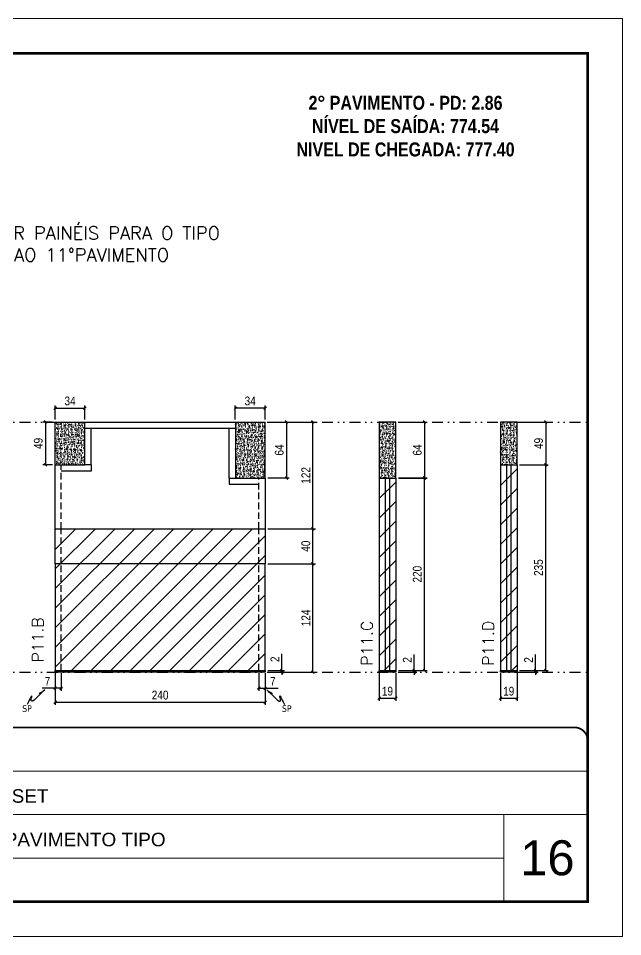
# Model space of a CAD drawing. Extents: x 808 to 7089, y -98 to 17032.
# Drawn here: x 6371 to 7062, y 12537 to 13587 of the extents above; entities that cross this region are included whole.
import ezdxf

# ---------------------------------------------------------------- set-up
doc = ezdxf.new("R2010")
doc.units = 0
for name, pattern in [('CONTINUO', [0]), ('DASHED', [0.75, 0.5, -0.25]), ('DIVIDE2', [0.625, 0.25, -0.125, 0, -0.125, 0, -0.125]), ('HIDDEN', [0.375, 0.25, -0.125])]:
    doc.linetypes.add(name, pattern=pattern)
for name, color, linetype, lineweight in [('CARIMBO', 255, 'Continuous', 9), ('Folhas', 255, 'Continuous', 9), ('REAPROVEITAMENTO', 251, 'Continuous', 9), ('SARRAFO DE PRESSAO', 251, 'DASHED', 9), ('Texto Seção', 7, 'Continuous', 15)]:
    doc.layers.add(name, color=color, linetype=linetype, lineweight=lineweight)
for name, color, linetype in [('COTA', 241, 'Continuous'), ('NOMENCLATURA', 7, 'Continuous'), ('Nível', 160, 'Continuous'), ('Painéis', 200, 'Continuous'), ('SARR_2.2x7', 40, 'Continuous'), ('Sarrafo de Pressão', 42, 'HIDDEN'), ('texto', 7, 'Continuous')]:
    doc.layers.add(name, color=color, linetype=linetype)
doc.styles.add('ARIAL', font='arial.ttf')
doc.styles.add('COTA TECNICA', font='techl___.ttf', dxfattribs={"height": 10})
doc.styles.add('COTA TECNICA-50', font='techl___.ttf', dxfattribs={"height": 10})
doc.styles.add('REGUA-120', font='ROMANS.shx', dxfattribs={"height": 15})
doc.styles.add('ROMANC', font='techb___.ttf', dxfattribs={"height": 2.5})
doc.styles.get("Standard").update_dxf_attribs({"font": 'arial.ttf'})
doc.dimstyles.new('COTA PAINEL-50', dxfattribs={"dimtxt": 10, "dimasz": 3, "dimexe": 3, "dimexo": 3, "dimgap": 3, "dimtad": 1, "dimdec": 1, "dimzin": 12, "dimdsep": 46, "dimtxsty": 'COTA TECNICA-50', "dimblk1": 'OBLIQUE', "dimblk2": 'OBLIQUE', "dimsah": 1, "dimcen": 0.9, "dimclrd": 4, "dimclre": 4, "dimclrt": 240, "dimadec": 1, "dimazin": 3, "dimtfac": 1, "dimtdec": 1, "dimtmove": 0, "dimatfit": 3, "dimfxl": 1, "dimtolj": 1, "dimtzin": 12, "dimarcsym": 0})
doc.dimstyles.new('PAINEL', dxfattribs={"dimtxt": 10, "dimasz": 3, "dimexe": 3, "dimexo": 3, "dimgap": 3, "dimtad": 1, "dimdec": 1, "dimzin": 12, "dimdsep": 46, "dimtxsty": 'COTA TECNICA', "dimblk1": 'OBLIQUE', "dimblk2": 'OBLIQUE', "dimsah": 1, "dimcen": 0.9, "dimclrd": 4, "dimclre": 4, "dimclrt": 240, "dimadec": 1, "dimazin": 3, "dimtfac": 1, "dimtdec": 1, "dimtmove": 0, "dimatfit": 3, "dimfxl": 1, "dimtolj": 1, "dimtzin": 12, "dimarcsym": 0})
doc.dimstyles.get("Standard").update_dxf_attribs({"dimtxt": 0.18, "dimasz": 0.18, "dimexe": 0.18, "dimexo": 0.0625, "dimgap": 0.09, "dimtad": 0, "dimtih": 1, "dimtoh": 1, "dimdec": 4, "dimzin": 0, "dimdsep": 46, "dimtxsty": 'Standard', "dimcen": 0.09, "dimadec": 0, "dimazin": 0, "dimtfac": 1, "dimtdec": 4, "dimtofl": 0, "dimtmove": 0, "dimatfit": 3, "dimfxl": 1, "dimtolj": 1, "dimtzin": 0, "dimarcsym": 0})
pattern_1 = [(50, (-13564.9216, 8792.1778), (5.4655401, -0.4781726), [0.5715, -6.2865]), (355, (-13564.9216, 8792.178), (-1.0573026, 5.7317054), [0.4572, -5.0292175]), (100.451445, (-13564.466, 8792.138), (4.4082374, 5.2535326), [0.4857003, -5.3427073]), (46.1842, (-13564.9216, 8793.702), (8.1323712, -1.2612698), [0.85725, -9.42975]), (96.635558, (-13564.244, 8793.597), (7.122124, 7.4227837), [0.7285507, -8.0140682]), (351.18415, (-13564.922, 8793.702), (7.122124, 7.4227837), [0.685799, -7.543792]), (21, (-13564.1596, 8793.3208), (4.5484317, -3.0679559), [0.5715, -6.2865]), (326, (-13564.1596, 8793.321), (1.8540609, 5.525639), [0.4572, -5.0292]), (71.451445, (-13563.7806, 8793.065), (6.4024926, 2.457683), [0.4857003, -5.3426981]), (37.5, (-13564.9216, 8792.1778), (0.0926581, 2.53665117), [0, -4.96824, 0, -5.1054, 0, -5.04825]), (7.5, (-13564.9216, 8792.1778), (2.00458988, 3.00541724), [0, -2.91084, 0, -4.85394, 0, -1.92405]), (327.5, (-13566.6209, 8792.1778), (4.06771786, -0.17186232), [0, -1.905, 0, -5.9436, 0, -7.8867]), (317.5, (-13567.383, 8792.1778), (4.44387544, 0.76279473), [0, -2.4765, 0, -3.94716, 0, -5.6007])]

# ---------------------------------------------------------------- blocks, each defined once
blk = doc.blocks.new('9999999999')
at = {"color": 30, "linetype": 'CONTINUO'}
for p, q in [((98564.6, 34379.6), (99584, 34379.6)), ((98564.6, 34329.8), (99488, 34329.8)), ((99584, 34329.8), (99488, 34329.8)), ((99488, 34329.8), (99488, 34230.2)), ((98564.6, 34280), (99488, 34280))]:
    blk.add_line(p, q, dxfattribs=at)
at = {"color": 30, "linetype": 'CONTINUO', "const_width": 2}
blk.add_lwpolyline([(99584, 34230.2), (99584, 34414.4, 0.414214), (99569, 34429.4), (98229, 34429.4, 0.414214), (98214, 34414.4), (98214, 34245.2, 0.414214), (98229, 34230.2), (99584, 34230.2)], format="xyb", dxfattribs=at)
at = {"layer": 'Folhas'}
blk.add_lwpolyline([(98139, 34190.2), (99624, 34190.2), (99624, 35240.2), (98139, 35240.2)], close=True, dxfattribs=at)
at = {"layer": 'Folhas', "color": 30, "const_width": 3}
blk.add_lwpolyline([(98214, 34230.2), (99584, 34230.2), (99584, 35200.2), (98214, 35200.2)], close=True, dxfattribs=at)
at = {"color": 7, "linetype": 'Continuous', "ltscale": 5, "style": 'ARIAL'}
for s, height, p in [('NIK SUNSET', 15.48, (98837.7, 34343.3)), ('2°, 3° E PAVIMENTO TIPO', 15.483, (98837.7, 34293.5))]:
    blk.add_text(s, height=height, dxfattribs=at).set_placement(p)
blk = doc.blocks.new('_Oblique')
at = {"color": 0, "linetype": 'ByBlock', "lineweight": -2}
blk.add_line((-0.5, -0.5), (0.5, 0.5), dxfattribs=at)
blk = doc.blocks.new('*D1219')
at = {"layer": 'COTA', "color": 4, "lineweight": -2, "transparency": 16777216}
for p, q in [((6412.8, 12838.2), (6412.8, 12801.8)), ((6652.8, 12838.2), (6652.8, 12801.8)), ((6412.8, 12804.8), (6652.8, 12804.8))]:
    blk.add_line(p, q, dxfattribs=at)
at = {"layer": 'Defpoints', "color": 0, "transparency": 16777216}
for p in [(6412.8, 12841.2), (6652.8, 12841.2), (6652.8, 12804.8)]:
    blk.add_point(p, dxfattribs=at)
at = {"layer": 'COTA', "color": 4, "lineweight": -2, "transparency": 16777216, "xscale": 3, "yscale": 3, "zscale": 3, "rotation": 180}
blk.add_blockref('_Oblique', (6412.8, 12804.8), dxfattribs=at)
at = {"layer": 'COTA', "color": 4, "lineweight": -2, "transparency": 16777216, "xscale": 3, "yscale": 3, "zscale": 3}
blk.add_blockref('_Oblique', (6652.8, 12804.8), dxfattribs=at)
at = {"layer": 'COTA', "color": 240, "transparency": 16777216, "insert": (6532.8, 12812.9), "char_height": 10, "attachment_point": 5, "style": 'COTA TECNICA'}
blk.add_mtext('\\A1;240', dxfattribs=at)
blk = doc.blocks.new('*D1220')
at = {"layer": 'COTA', "color": 4, "lineweight": -2, "transparency": 16777216}
for p, q in [((6412.8, 12836.2), (6412.8, 12817.7)), ((6419.8, 12838.2), (6419.8, 12817.7)), ((6412.8, 12820.7), (6398.1, 12820.7)), ((6419.8, 12820.7), (6412.8, 12820.7))]:
    blk.add_line(p, q, dxfattribs=at)
at = {"layer": 'Defpoints', "color": 0, "transparency": 16777216}
for p in [(6412.8, 12839.2), (6419.8, 12841.2), (6412.8, 12820.7)]:
    blk.add_point(p, dxfattribs=at)
at = {"layer": 'COTA', "color": 4, "lineweight": -2, "transparency": 16777216, "xscale": 3, "yscale": 3, "zscale": 3, "rotation": 180}
blk.add_blockref('_Oblique', (6412.8, 12820.7), dxfattribs=at)
at = {"layer": 'COTA', "color": 4, "lineweight": -2, "transparency": 16777216, "xscale": 3, "yscale": 3, "zscale": 3}
blk.add_blockref('_Oblique', (6419.8, 12820.7), dxfattribs=at)
at = {"layer": 'COTA', "color": 240, "transparency": 16777216, "insert": (6404, 12828.7), "char_height": 10, "attachment_point": 5, "style": 'COTA TECNICA-50'}
blk.add_mtext('\\A1;7', dxfattribs=at)
blk = doc.blocks.new('*D1221')
at = {"layer": 'COTA', "color": 4, "lineweight": -2, "transparency": 16777216}
for p, q in [((6645.8, 12838.2), (6645.8, 12817.7)), ((6652.8, 12836.2), (6652.8, 12817.7)), ((6645.8, 12820.7), (6652.8, 12820.7)), ((6652.8, 12820.7), (6667.6, 12820.7))]:
    blk.add_line(p, q, dxfattribs=at)
at = {"layer": 'Defpoints', "color": 0, "transparency": 16777216}
for p in [(6645.8, 12841.2), (6652.8, 12839.2), (6652.8, 12820.7)]:
    blk.add_point(p, dxfattribs=at)
at = {"layer": 'COTA', "color": 4, "lineweight": -2, "transparency": 16777216, "xscale": 3, "yscale": 3, "zscale": 3, "rotation": 180}
blk.add_blockref('_Oblique', (6645.8, 12820.7), dxfattribs=at)
at = {"layer": 'COTA', "color": 4, "lineweight": -2, "transparency": 16777216, "xscale": 3, "yscale": 3, "zscale": 3}
blk.add_blockref('_Oblique', (6652.8, 12820.7), dxfattribs=at)
at = {"layer": 'COTA', "color": 240, "transparency": 16777216, "insert": (6661.7, 12828.7), "char_height": 10, "attachment_point": 5, "style": 'COTA TECNICA-50'}
blk.add_mtext('\\A1;7', dxfattribs=at)
blk = doc.blocks.new('*D1222')
at = {"layer": 'COTA', "color": 4, "linetype": 'ByBlock', "lineweight": -2, "transparency": 16777216}
for p, q in [((6655.8, 12963.2), (6710.5, 12963.2)), ((6707.5, 12839.2), (6707.5, 12963.2)), ((6655.8, 12839.2), (6710.5, 12839.2))]:
    blk.add_line(p, q, dxfattribs=at)
at = {"layer": 'Defpoints', "color": 0, "linetype": 'ByBlock', "transparency": 16777216}
for p in [(6652.8, 12963.2), (6707.5, 12963.2), (6652.8, 12839.2)]:
    blk.add_point(p, dxfattribs=at)
at = {"layer": 'COTA', "color": 4, "linetype": 'ByBlock', "lineweight": -2, "transparency": 16777216, "xscale": 3, "yscale": 3, "zscale": 3}
for p, rotation in [((6707.5, 12963.2), 90), ((6707.5, 12839.2), 270)]:
    blk.add_blockref('_Oblique', p, dxfattribs=dict(at, rotation=rotation))
at = {"layer": 'COTA', "color": 240, "linetype": 'ByBlock', "transparency": 16777216, "insert": (6699.4, 12901.2), "char_height": 10, "attachment_point": 5, "rotation": 90, "style": 'COTA TECNICA'}
blk.add_mtext('\\A1;124', dxfattribs=at)
blk = doc.blocks.new('*D1223')
at = {"layer": 'COTA', "color": 4, "lineweight": -2, "transparency": 16777216}
for p, q in [((6672.1, 12841.2), (6672.1, 12860)), ((6655.8, 12841.2), (6675.1, 12841.2)), ((6655.8, 12839.2), (6675.1, 12839.2)), ((6672.1, 12839.2), (6672.1, 12841.2)), ((6672.1, 12839.2), (6672.1, 12836.2))]:
    blk.add_line(p, q, dxfattribs=at)
at = {"layer": 'Defpoints', "color": 0, "transparency": 16777216}
for p in [(6652.8, 12841.2), (6652.8, 12839.2), (6672.1, 12839.2)]:
    blk.add_point(p, dxfattribs=at)
at = {"layer": 'COTA', "color": 4, "lineweight": -2, "transparency": 16777216, "xscale": 3, "yscale": 3, "zscale": 3}
for p, rotation in [((6672.1, 12841.2), 270), ((6672.1, 12839.2), 90)]:
    blk.add_blockref('_Oblique', p, dxfattribs=dict(at, rotation=rotation))
at = {"layer": 'COTA', "color": 240, "transparency": 16777216, "insert": (6664.1, 12853.9), "char_height": 10, "attachment_point": 5, "rotation": 90, "style": 'COTA TECNICA-50'}
blk.add_mtext('\\A1;2', dxfattribs=at)
blk = doc.blocks.new('*D1224')
at = {"layer": 'COTA', "color": 4, "linetype": 'ByBlock', "lineweight": -2, "transparency": 16777216}
for p, q in [((6655.8, 12963.2), (6710.5, 12963.2)), ((6707.5, 12839.2), (6707.5, 12963.2)), ((6655.8, 12839.2), (6710.5, 12839.2))]:
    blk.add_line(p, q, dxfattribs=at)
at = {"layer": 'Defpoints', "color": 0, "linetype": 'ByBlock', "transparency": 16777216}
for p in [(6652.8, 12963.2), (6707.5, 12963.2), (6652.8, 12839.2)]:
    blk.add_point(p, dxfattribs=at)
at = {"layer": 'COTA', "color": 4, "linetype": 'ByBlock', "lineweight": -2, "transparency": 16777216, "xscale": 3, "yscale": 3, "zscale": 3}
for p, rotation in [((6707.5, 12963.2), 90), ((6707.5, 12839.2), 270)]:
    blk.add_blockref('_Oblique', p, dxfattribs=dict(at, rotation=rotation))
at = {"layer": 'COTA', "color": 240, "linetype": 'ByBlock', "transparency": 16777216, "insert": (6699.4, 12901.2), "char_height": 10, "attachment_point": 5, "rotation": 90, "style": 'COTA TECNICA'}
blk.add_mtext('\\A1;124', dxfattribs=at)
blk = doc.blocks.new('*D1225')
at = {"layer": 'COTA', "color": 4, "lineweight": -2, "transparency": 16777216}
for p, q in [((6655.8, 13003.2), (6710.5, 13003.2)), ((6707.5, 12963.2), (6707.5, 13003.2)), ((6655.8, 12963.2), (6710.5, 12963.2))]:
    blk.add_line(p, q, dxfattribs=at)
at = {"layer": 'Defpoints', "color": 0, "transparency": 16777216}
for p in [(6652.8, 13003.2), (6707.5, 13003.2), (6652.8, 12963.2)]:
    blk.add_point(p, dxfattribs=at)
at = {"layer": 'COTA', "color": 4, "lineweight": -2, "transparency": 16777216, "xscale": 3, "yscale": 3, "zscale": 3}
for p, rotation in [((6707.5, 13003.2), 90), ((6707.5, 12963.2), 270)]:
    blk.add_blockref('_Oblique', p, dxfattribs=dict(at, rotation=rotation))
at = {"layer": 'COTA', "color": 240, "transparency": 16777216, "insert": (6699.4, 12983.2), "char_height": 10, "attachment_point": 5, "rotation": 90, "style": 'COTA TECNICA-50'}
blk.add_mtext('\\A1;40', dxfattribs=at)
blk = doc.blocks.new('*D1226')
at = {"layer": 'COTA', "color": 4, "lineweight": -2, "transparency": 16777216}
for p, q in [((6655.8, 13125.2), (6710.5, 13125.2)), ((6707.5, 13003.2), (6707.5, 13125.2)), ((6655.8, 13003.2), (6710.5, 13003.2))]:
    blk.add_line(p, q, dxfattribs=at)
at = {"layer": 'Defpoints', "color": 0, "transparency": 16777216}
for p in [(6652.8, 13125.2), (6707.5, 13125.2), (6652.8, 13003.2)]:
    blk.add_point(p, dxfattribs=at)
at = {"layer": 'COTA', "color": 4, "lineweight": -2, "transparency": 16777216, "xscale": 3, "yscale": 3, "zscale": 3}
for p, rotation in [((6707.5, 13125.2), 90), ((6707.5, 13003.2), 270)]:
    blk.add_blockref('_Oblique', p, dxfattribs=dict(at, rotation=rotation))
at = {"layer": 'COTA', "color": 240, "transparency": 16777216, "insert": (6699.4, 13064.2), "char_height": 10, "attachment_point": 5, "rotation": 90, "style": 'COTA TECNICA-50'}
blk.add_mtext('\\A1;122', dxfattribs=at)
blk = doc.blocks.new('*D1227')
at = {"layer": 'COTA', "color": 4, "lineweight": -2, "transparency": 16777216}
for p, q in [((6783.2, 12838.2), (6783.2, 12806.3)), ((6802.2, 12838.2), (6802.2, 12806.3)), ((6783.2, 12809.3), (6802.2, 12809.3))]:
    blk.add_line(p, q, dxfattribs=at)
at = {"layer": 'Defpoints', "color": 0, "transparency": 16777216}
for p in [(6783.2, 12841.2), (6802.2, 12841.2), (6802.2, 12809.3)]:
    blk.add_point(p, dxfattribs=at)
at = {"layer": 'COTA', "color": 4, "lineweight": -2, "transparency": 16777216, "xscale": 3, "yscale": 3, "zscale": 3, "rotation": 180}
blk.add_blockref('_Oblique', (6783.2, 12809.3), dxfattribs=at)
at = {"layer": 'COTA', "color": 4, "lineweight": -2, "transparency": 16777216, "xscale": 3, "yscale": 3, "zscale": 3}
blk.add_blockref('_Oblique', (6802.2, 12809.3), dxfattribs=at)
at = {"layer": 'COTA', "color": 240, "transparency": 16777216, "insert": (6792.7, 12817.4), "char_height": 10, "attachment_point": 5, "style": 'COTA TECNICA'}
blk.add_mtext('\\A1;19', dxfattribs=at)
blk = doc.blocks.new('*D1228')
at = {"layer": 'COTA', "color": 4, "lineweight": -2, "transparency": 16777216}
for p, q in [((6823.4, 12841.2), (6823.4, 12859.3)), ((6805.2, 12841.2), (6826.4, 12841.2)), ((6805.2, 12839.2), (6826.4, 12839.2)), ((6823.4, 12839.2), (6823.4, 12841.2)), ((6823.4, 12839.2), (6823.4, 12836.2))]:
    blk.add_line(p, q, dxfattribs=at)
at = {"layer": 'Defpoints', "color": 0, "transparency": 16777216}
for p in [(6802.2, 12841.2), (6802.2, 12839.2), (6823.4, 12841.2)]:
    blk.add_point(p, dxfattribs=at)
at = {"layer": 'COTA', "color": 4, "lineweight": -2, "transparency": 16777216, "xscale": 3, "yscale": 3, "zscale": 3}
for p, rotation in [((6823.4, 12841.2), 270), ((6823.4, 12839.2), 90)]:
    blk.add_blockref('_Oblique', p, dxfattribs=dict(at, rotation=rotation))
at = {"layer": 'COTA', "color": 240, "transparency": 16777216, "insert": (6815.4, 12853.2), "char_height": 10, "attachment_point": 5, "rotation": 90, "style": 'COTA TECNICA-50'}
blk.add_mtext('\\A1;2', dxfattribs=at)
blk = doc.blocks.new('*D1970')
at = {"layer": 'COTA', "color": 4, "linetype": 'ByBlock', "lineweight": -2, "transparency": 16777216}
for p, q in [((6805.2, 13125.2), (6838, 13125.2)), ((6835, 13125.2), (6835, 13061.1)), ((6805.2, 13061.1), (6838, 13061.1))]:
    blk.add_line(p, q, dxfattribs=at)
at = {"layer": 'Defpoints', "color": 0, "linetype": 'ByBlock', "transparency": 16777216}
for p in [(6802.2, 13125.2), (6802.2, 13061.1), (6835, 13061.1)]:
    blk.add_point(p, dxfattribs=at)
at = {"layer": 'COTA', "color": 4, "linetype": 'ByBlock', "lineweight": -2, "transparency": 16777216, "xscale": 3, "yscale": 3, "zscale": 3}
for p, rotation in [((6835, 13125.2), 90), ((6835, 13061.1), 270)]:
    blk.add_blockref('_Oblique', p, dxfattribs=dict(at, rotation=rotation))
at = {"layer": 'COTA', "color": 240, "linetype": 'ByBlock', "transparency": 16777216, "insert": (6826.9, 13093.2), "char_height": 10, "attachment_point": 5, "rotation": 90, "style": 'COTA TECNICA'}
blk.add_mtext('\\A1;64', dxfattribs=at)
blk = doc.blocks.new('*D1971')
at = {"layer": 'COTA', "color": 4, "lineweight": -2, "transparency": 16777216}
for p, q in [((6805.2, 13061.2), (6838, 13061.2)), ((6835, 12841.2), (6835, 13061.2)), ((6805.2, 12841.2), (6838, 12841.2))]:
    blk.add_line(p, q, dxfattribs=at)
at = {"layer": 'Defpoints', "color": 0, "transparency": 16777216}
for p in [(6802.2, 13061.2), (6835, 13061.2), (6802.2, 12841.2)]:
    blk.add_point(p, dxfattribs=at)
at = {"layer": 'COTA', "color": 4, "lineweight": -2, "transparency": 16777216, "xscale": 3, "yscale": 3, "zscale": 3}
for p, rotation in [((6835, 13061.2), 90), ((6835, 12841.2), 270)]:
    blk.add_blockref('_Oblique', p, dxfattribs=dict(at, rotation=rotation))
at = {"layer": 'COTA', "color": 240, "transparency": 16777216, "insert": (6826.9, 12951.2), "char_height": 10, "attachment_point": 5, "rotation": 90, "style": 'COTA TECNICA-50'}
blk.add_mtext('\\A1;220', dxfattribs=at)
blk = doc.blocks.new('*D1903')
at = {"layer": 'COTA', "color": 4, "lineweight": -2, "transparency": 16777216}
for p, q in [((6618.8, 13128.2), (6618.8, 13144)), ((6652.8, 13141), (6618.8, 13141)), ((6652.8, 13128.2), (6652.8, 13144))]:
    blk.add_line(p, q, dxfattribs=at)
at = {"layer": 'Defpoints', "color": 0, "transparency": 16777216}
for p in [(6618.8, 13141), (6618.8, 13125.2), (6652.8, 13125.2)]:
    blk.add_point(p, dxfattribs=at)
at = {"layer": 'COTA', "color": 4, "lineweight": -2, "transparency": 16777216, "xscale": 3, "yscale": 3, "zscale": 3, "rotation": 180}
blk.add_blockref('_Oblique', (6618.8, 13141), dxfattribs=at)
at = {"layer": 'COTA', "color": 4, "lineweight": -2, "transparency": 16777216, "xscale": 3, "yscale": 3, "zscale": 3}
blk.add_blockref('_Oblique', (6652.8, 13141), dxfattribs=at)
at = {"layer": 'COTA', "color": 240, "transparency": 16777216, "insert": (6635.8, 13149.2), "char_height": 10, "attachment_point": 5, "style": 'COTA TECNICA'}
blk.add_mtext('\\A1;34', dxfattribs=at)
blk = doc.blocks.new('*D1904')
at = {"layer": 'COTA', "color": 4, "lineweight": -2, "transparency": 16777216}
for p, q in [((6412.8, 13128.2), (6412.8, 13144)), ((6412.8, 13141), (6446.8, 13141)), ((6446.8, 13128.2), (6446.8, 13144))]:
    blk.add_line(p, q, dxfattribs=at)
at = {"layer": 'Defpoints', "color": 0, "transparency": 16777216}
for p in [(6446.8, 13141), (6412.8, 13125.2), (6446.8, 13125.2)]:
    blk.add_point(p, dxfattribs=at)
at = {"layer": 'COTA', "color": 4, "lineweight": -2, "transparency": 16777216, "xscale": 3, "yscale": 3, "zscale": 3, "rotation": 180}
blk.add_blockref('_Oblique', (6412.8, 13141), dxfattribs=at)
at = {"layer": 'COTA', "color": 4, "lineweight": -2, "transparency": 16777216, "xscale": 3, "yscale": 3, "zscale": 3}
blk.add_blockref('_Oblique', (6446.8, 13141), dxfattribs=at)
at = {"layer": 'COTA', "color": 240, "transparency": 16777216, "insert": (6429.8, 13149.2), "char_height": 10, "attachment_point": 5, "style": 'COTA TECNICA'}
blk.add_mtext('\\A1;34', dxfattribs=at)
blk = doc.blocks.new('*D1119')
at = {"layer": 'COTA', "color": 4, "lineweight": -2, "transparency": 16777216}
for p, q in [((6921.9, 12838.2), (6921.9, 12806.3)), ((6940.9, 12838.2), (6940.9, 12806.3)), ((6921.9, 12809.3), (6940.9, 12809.3))]:
    blk.add_line(p, q, dxfattribs=at)
at = {"layer": 'Defpoints', "color": 0, "transparency": 16777216}
for p in [(6921.9, 12841.2), (6940.9, 12841.2), (6940.9, 12809.3)]:
    blk.add_point(p, dxfattribs=at)
at = {"layer": 'COTA', "color": 4, "lineweight": -2, "transparency": 16777216, "xscale": 3, "yscale": 3, "zscale": 3, "rotation": 180}
blk.add_blockref('_Oblique', (6921.9, 12809.3), dxfattribs=at)
at = {"layer": 'COTA', "color": 4, "lineweight": -2, "transparency": 16777216, "xscale": 3, "yscale": 3, "zscale": 3}
blk.add_blockref('_Oblique', (6940.9, 12809.3), dxfattribs=at)
at = {"layer": 'COTA', "color": 240, "transparency": 16777216, "insert": (6931.4, 12817.4), "char_height": 10, "attachment_point": 5, "style": 'COTA TECNICA'}
blk.add_mtext('\\A1;19', dxfattribs=at)
blk = doc.blocks.new('*D1120')
at = {"layer": 'COTA', "color": 4, "lineweight": -2, "transparency": 16777216}
for p, q in [((6962.1, 12841.2), (6962.1, 12859.3)), ((6943.9, 12841.2), (6965.1, 12841.2)), ((6943.9, 12839.2), (6965.1, 12839.2)), ((6962.1, 12839.2), (6962.1, 12841.2)), ((6962.1, 12839.2), (6962.1, 12836.2))]:
    blk.add_line(p, q, dxfattribs=at)
at = {"layer": 'Defpoints', "color": 0, "transparency": 16777216}
for p in [(6940.9, 12841.2), (6940.9, 12839.2), (6962.1, 12841.2)]:
    blk.add_point(p, dxfattribs=at)
at = {"layer": 'COTA', "color": 4, "lineweight": -2, "transparency": 16777216, "xscale": 3, "yscale": 3, "zscale": 3}
for p, rotation in [((6962.1, 12841.2), 270), ((6962.1, 12839.2), 90)]:
    blk.add_blockref('_Oblique', p, dxfattribs=dict(at, rotation=rotation))
at = {"layer": 'COTA', "color": 240, "transparency": 16777216, "insert": (6954.1, 12853.2), "char_height": 10, "attachment_point": 5, "rotation": 90, "style": 'COTA TECNICA-50'}
blk.add_mtext('\\A1;2', dxfattribs=at)
blk = doc.blocks.new('*D1905')
at = {"layer": 'COTA', "color": 4, "linetype": 'ByBlock', "lineweight": -2, "transparency": 16777216}
for p, q in [((6943.9, 13125.2), (6976.7, 13125.2)), ((6973.7, 13125.2), (6973.7, 13076.1)), ((6943.9, 13076.1), (6976.7, 13076.1))]:
    blk.add_line(p, q, dxfattribs=at)
at = {"layer": 'Defpoints', "color": 0, "linetype": 'ByBlock', "transparency": 16777216}
for p in [(6940.9, 13125.2), (6940.9, 13076.1), (6973.7, 13076.1)]:
    blk.add_point(p, dxfattribs=at)
at = {"layer": 'COTA', "color": 4, "linetype": 'ByBlock', "lineweight": -2, "transparency": 16777216, "xscale": 3, "yscale": 3, "zscale": 3}
for p, rotation in [((6973.7, 13125.2), 90), ((6973.7, 13076.1), 270)]:
    blk.add_blockref('_Oblique', p, dxfattribs=dict(at, rotation=rotation))
at = {"layer": 'COTA', "color": 240, "linetype": 'ByBlock', "transparency": 16777216, "insert": (6965.6, 13100.7), "char_height": 10, "attachment_point": 5, "rotation": 90, "style": 'COTA TECNICA'}
blk.add_mtext('\\A1;49', dxfattribs=at)
blk = doc.blocks.new('*D1906')
at = {"layer": 'COTA', "color": 4, "lineweight": -2, "transparency": 16777216}
for p, q in [((6943.9, 13076.2), (6976.7, 13076.2)), ((6973.7, 12841.2), (6973.7, 13076.2)), ((6943.9, 12841.2), (6976.7, 12841.2))]:
    blk.add_line(p, q, dxfattribs=at)
at = {"layer": 'Defpoints', "color": 0, "transparency": 16777216}
for p in [(6940.9, 13076.2), (6973.7, 13076.2), (6940.9, 12841.2)]:
    blk.add_point(p, dxfattribs=at)
at = {"layer": 'COTA', "color": 4, "lineweight": -2, "transparency": 16777216, "xscale": 3, "yscale": 3, "zscale": 3}
for p, rotation in [((6973.7, 13076.2), 90), ((6973.7, 12841.2), 270)]:
    blk.add_blockref('_Oblique', p, dxfattribs=dict(at, rotation=rotation))
at = {"layer": 'COTA', "color": 240, "transparency": 16777216, "insert": (6965.5, 12958.7), "char_height": 10, "attachment_point": 5, "rotation": 90, "style": 'COTA TECNICA-50'}
blk.add_mtext('\\A1;235', dxfattribs=at)
blk = doc.blocks.new('*D1907')
at = {"layer": 'COTA', "color": 4, "lineweight": -2, "transparency": 16777216}
for p, q in [((6655.8, 13125.2), (6680.2, 13125.2)), ((6677.2, 13125.2), (6677.2, 13061.2)), ((6655.8, 13061.2), (6680.2, 13061.2))]:
    blk.add_line(p, q, dxfattribs=at)
at = {"layer": 'Defpoints', "color": 0, "transparency": 16777216}
for p in [(6652.8, 13125.2), (6652.8, 13061.2), (6677.2, 13061.2)]:
    blk.add_point(p, dxfattribs=at)
at = {"layer": 'COTA', "color": 4, "lineweight": -2, "transparency": 16777216, "xscale": 3, "yscale": 3, "zscale": 3}
for p, rotation in [((6677.2, 13125.2), 90), ((6677.2, 13061.2), 270)]:
    blk.add_blockref('_Oblique', p, dxfattribs=dict(at, rotation=rotation))
at = {"layer": 'COTA', "color": 240, "transparency": 16777216, "insert": (6669.1, 13093.2), "char_height": 10, "attachment_point": 5, "rotation": 90, "style": 'COTA TECNICA'}
blk.add_mtext('\\A1;64', dxfattribs=at)
blk = doc.blocks.new('*D1908')
at = {"layer": 'COTA', "color": 4, "lineweight": -2, "transparency": 16777216}
for p, q in [((6409.8, 13125.2), (6398.6, 13125.2)), ((6401.6, 13125.2), (6401.6, 13076.2)), ((6409.8, 13076.2), (6398.6, 13076.2))]:
    blk.add_line(p, q, dxfattribs=at)
at = {"layer": 'Defpoints', "color": 0, "transparency": 16777216}
for p in [(6412.8, 13125.2), (6401.6, 13076.2), (6412.8, 13076.2)]:
    blk.add_point(p, dxfattribs=at)
at = {"layer": 'COTA', "color": 4, "lineweight": -2, "transparency": 16777216, "xscale": 3, "yscale": 3, "zscale": 3}
for p, rotation in [((6401.6, 13125.2), 90), ((6401.6, 13076.2), 270)]:
    blk.add_blockref('_Oblique', p, dxfattribs=dict(at, rotation=rotation))
at = {"layer": 'COTA', "color": 240, "transparency": 16777216, "insert": (6393.5, 13100.7), "char_height": 10, "attachment_point": 5, "rotation": 90, "style": 'COTA TECNICA'}
blk.add_mtext('\\A1;49', dxfattribs=at)

msp = doc.modelspace()

# ---------------------------------------------------------------- hatches: boundary and pattern name
at = {"layer": 'COTA', "linetype": 'ByBlock'}
h = msp.add_hatch(dxfattribs=at)
h.set_pattern_fill('AR-CONC', color=256, scale=0.03)
h.set_pattern_definition(pattern_1)
h.paths.add_polyline_path([(6446.83, 13125.17), (6412.83, 13125.17), (6412.83, 13076.17), (6446.83, 13076.17)])
h = msp.add_hatch(dxfattribs=at)
h.set_pattern_fill('AR-CONC', color=256, scale=0.03)
h.set_pattern_definition(pattern_1)
h.paths.add_polyline_path([(6652.83, 13125.17), (6618.83, 13125.17), (6618.83, 13061.17), (6652.83, 13061.17)])
h = msp.add_hatch(dxfattribs=at)
h.set_pattern_fill('AR-CONC', color=256, scale=0.03)
h.set_pattern_definition([(50, (-2305.9487, 9013.1733), (5.46554, -0.4781726), [0.5715, -6.2865]), (355, (-2305.9487, 9013.1733), (-1.0573026, 5.7317054), [0.4572, -5.0292175]), (100.451445, (-2305.493, 9013.1335), (4.4082374, 5.2535326), [0.4857003, -5.3427073]), (46.1842, (-2305.949, 9014.697), (8.132371, -1.26127), [0.85725, -9.42975]), (96.63556, (-2305.271, 9014.592), (7.122124, 7.422784), [0.728551, -8.014068]), (351.18415, (-2305.949, 9014.697), (7.122124, 7.422784), [0.685799, -7.543792]), (21, (-2305.1867, 9014.3163), (4.5484317, -3.067956), [0.5715, -6.2865]), (326, (-2305.1867, 9014.3163), (1.854061, 5.525639), [0.4572, -5.0292]), (71.451445, (-2304.8077, 9014.0606), (6.4024926, 2.457683), [0.4857003, -5.342698]), (37.5, (-2305.9487, 9013.1733), (0.0926581, 2.53665117), [0, -4.96824, 0, -5.1054, 0, -5.04825]), (7.5, (-2305.9487, 9013.1733), (2.0045899, 3.00541724), [0, -2.91084, 0, -4.85394, 0, -1.92405]), (327.5, (-2307.648, 9013.1733), (4.06771786, -0.1718623), [0, -1.905, 0, -5.9436, 0, -7.8867]), (317.5, (-2308.41, 9013.1733), (4.4438754, 0.7627947), [0, -2.4765, 0, -3.94716, 0, -5.6007])])
h.paths.add_polyline_path([(6802.17, 13125.17), (6783.17, 13125.17), (6783.17, 13061.14), (6802.17, 13061.14)])
h = msp.add_hatch(dxfattribs=at)
h.set_pattern_fill('AR-CONC', color=256, scale=0.03)
h.set_pattern_definition([(50, (-2167.233, 9028.1733), (5.46554, -0.4781726), [0.5715, -6.2865]), (355, (-2167.233, 9028.1733), (-1.0573026, 5.7317054), [0.4572, -5.0292175]), (100.451445, (-2166.7774, 9028.1335), (4.4082374, 5.2535326), [0.4857003, -5.3427073]), (46.1842, (-2167.233, 9029.697), (8.132371, -1.26127), [0.85725, -9.42975]), (96.63556, (-2166.555, 9029.592), (7.122124, 7.422784), [0.728551, -8.014068]), (351.18415, (-2167.233, 9029.697), (7.122124, 7.422784), [0.685799, -7.543792]), (21, (-2166.471, 9029.3163), (4.5484317, -3.067956), [0.5715, -6.2865]), (326, (-2166.471, 9029.3163), (1.854061, 5.525639), [0.4572, -5.0292]), (71.451445, (-2166.092, 9029.0606), (6.4024926, 2.457683), [0.4857003, -5.342698]), (37.5, (-2167.2329, 9028.1733), (0.0926581, 2.53665117), [0, -4.96824, 0, -5.1054, 0, -5.04825]), (7.5, (-2167.233, 9028.1733), (2.0045899, 3.00541724), [0, -2.91084, 0, -4.85394, 0, -1.92405]), (327.5, (-2168.9321, 9028.1733), (4.06771786, -0.1718623), [0, -1.905, 0, -5.9436, 0, -7.8867]), (317.5, (-2169.694, 9028.1733), (4.4438754, 0.7627947), [0, -2.4765, 0, -3.94716, 0, -5.6007])])
h.paths.add_polyline_path([(6940.89, 13125.17), (6921.89, 13125.17), (6921.89, 13076.14), (6940.89, 13076.14)])
at = {"layer": 'REAPROVEITAMENTO', "linetype": 'ByBlock'}
h = msp.add_hatch(dxfattribs=at)
h.set_pattern_fill('ANSI31', color=256, scale=5, style=2)
h.set_pattern_definition([(45, (3335.715, 3853.763), (-11.22532, 11.22532), [])])
h.paths.add_polyline_path([(6940.89, 12841.17), (6940.89, 13076.17), (6921.89, 13076.17), (6921.89, 12841.17)])
h = msp.add_hatch(dxfattribs=at)
h.set_pattern_fill('ANSI31', color=256, scale=5, style=2)
h.set_pattern_definition([(45, (3196.999, 3838.763), (-11.22532, 11.22532), [])])
h.paths.add_polyline_path([(6802.17, 12841.17), (6802.17, 13061.17), (6783.17, 13061.17), (6783.17, 12841.17)])
h = msp.add_hatch(dxfattribs=at)
h.set_pattern_fill('ANSI31', color=256, scale=5, style=2)
h.set_pattern_definition([(45, (2826.653, 3780.763), (-11.22532, 11.22532), [])])
h.paths.add_polyline_path([(6652.83, 13003.17), (6412.83, 13003.17), (6412.83, 12841.17), (6652.83, 12841.17)])

# ---------------------------------------------------------------- linework, layer by layer
at = {"layer": 'COTA', "linetype": 'ByBlock'}
for p, q in [((6412.83, 13076.17), (6412.83, 13125.17)), ((6412.83, 13125.17), (6446.83, 13125.17)), ((6618.83, 13125.17), (6652.83, 13125.17)), ((6652.83, 13125.17), (6652.83, 13125.17)), ((6652.83, 13061.17), (6652.83, 13125.17))]:
    msp.add_line(p, q, dxfattribs=at)
for points in [[(6783.17, 13061.14), (6802.17, 13061.14), (6802.17, 13125.17), (6783.17, 13125.17)], [(6921.89, 13076.14), (6940.89, 13076.14), (6940.89, 13125.17), (6921.89, 13125.17)]]:
    msp.add_lwpolyline(points, close=True, dxfattribs=at)
at = {"layer": 'Nível', "color": 4, "linetype": 'DIVIDE2', "ltscale": 50}
for p, q in [((5963.14, 13125.17), (7021.67, 13125.17)), ((5963.14, 12839.17), (7021.67, 12839.17))]:
    msp.add_line(p, q, dxfattribs=at)
at = {"layer": 'Painéis'}
for p, q in [((6446.83, 13076.17), (6446.83, 13125.17)), ((6446.83, 13125.17), (6618.83, 13125.17)), ((6618.83, 13125.17), (6618.83, 13061.17)), ((6412.83, 12963.17), (6412.83, 13076.17)), ((6412.83, 13076.17), (6446.83, 13076.17)), ((6921.89, 13076.17), (6940.89, 13076.17)), ((6921.89, 13076.14), (6921.89, 12841.17)), ((6940.89, 13076.14), (6940.89, 12841.17)), ((6618.83, 13061.17), (6652.83, 13061.17)), ((6652.83, 13061.17), (6652.83, 12963.17)), ((6783.17, 13061.17), (6802.17, 13061.17)), ((6783.17, 13061.14), (6783.17, 12841.17)), ((6802.17, 13061.14), (6802.17, 12841.17)), ((6412.83, 13003.17), (6652.83, 13003.17)), ((6652.83, 12963.17), (6412.83, 12963.17)), ((6783.17, 12841.17), (6802.17, 12841.17)), ((6783.17, 12841.17), (6802.17, 12841.17)), ((6783.17, 12839.17), (6783.17, 12841.17)), ((6802.17, 12839.17), (6783.17, 12839.17)), ((6802.17, 12841.17), (6802.17, 12839.17)), ((6921.89, 12841.17), (6940.89, 12841.17)), ((6921.89, 12841.17), (6940.89, 12841.17)), ((6921.89, 12839.17), (6921.89, 12841.17)), ((6940.89, 12839.17), (6921.89, 12839.17)), ((6940.89, 12841.17), (6940.89, 12839.17))]:
    msp.add_line(p, q, dxfattribs=at)
for points in [[(6652.83, 12963.17), (6412.83, 12963.17), (6412.83, 12841.17), (6652.83, 12841.17)], [(6652.83, 12839.17), (6412.83, 12839.17), (6412.83, 12841.17), (6652.83, 12841.17)]]:
    msp.add_lwpolyline(points, close=True, dxfattribs=at)
at = {"layer": 'SARR_2.2x7'}
for p, q in [((6446.83, 13118.17), (6618.83, 13118.17)), ((6453.83, 13076.17), (6453.83, 13118.17)), ((6611.83, 13061.17), (6611.83, 13118.17)), ((6453.83, 13076.17), (6446.83, 13076.17)), ((6453.83, 13076.17), (6453.83, 13069.17)), ((6928.89, 13076.17), (6928.89, 12841.17)), ((6933.89, 13076.17), (6933.89, 12841.17)), ((6453.83, 13069.17), (6419.83, 13069.17)), ((6611.83, 13061.17), (6618.83, 13061.17)), ((6611.83, 13061.17), (6611.83, 13054.17)), ((6611.83, 13054.17), (6645.83, 13054.17)), ((6790.17, 13061.17), (6790.17, 12841.17)), ((6795.17, 13061.17), (6795.17, 12841.17))]:
    msp.add_line(p, q, dxfattribs=at)
at = {"layer": 'Sarrafo de Pressão', "ltscale": 30}
for p, q in [((6419.83, 13003.17), (6419.83, 13076.17)), ((6645.83, 13003.17), (6645.83, 13061.17)), ((6419.83, 12963.17), (6419.83, 13003.17)), ((6645.83, 12963.17), (6645.83, 13003.17)), ((6419.83, 12841.17), (6419.83, 12963.17)), ((6645.83, 12841.17), (6645.83, 12963.17))]:
    msp.add_line(p, q, dxfattribs=at)

# ---------------------------------------------------------------- block references
at = {"layer": 'SARRAFO DE PRESSAO', "color": 6, "linetype": 'ByBlock'}
msp.add_blockref('9999999999', (-92562.31, -21653.45), dxfattribs=at)

# ---------------------------------------------------------------- texts
at = {"layer": 'CARIMBO', "style": 'ARIAL'}
msp.add_text('16', height=40, dxfattribs=at).set_placement((6944.53, 12606.9))
at = {"layer": 'NOMENCLATURA', "color": 2, "insert": (6813.41, 13524.89), "char_height": 16, "attachment_point": 2, "style": 'ROMANC'}
msp.add_mtext_dynamic_manual_height_columns('\\P2° PAVIMENTO - PD: 2.86\\PNÍVEL DE SAÍDA: 774.54\\PNIVEL DE CHEGADA: 777.40', width=328.3607, gutter_width=1, heights=[0], dxfattribs=at)
at = {"layer": 'texto', "color": 0, "char_height": 7.5, "attachment_point": 5}
for insert in [(6380.58, 12797.49), (6677.6, 12797.49)]:
    msp.add_mtext('{\\fTahoma|b0|i0|c0|p34;\\C4;SP}', dxfattribs=dict(at, insert=insert))
at = {"layer": 'Texto Seção', "insert": (6239.49, 13308.77), "char_height": 15, "width": 398.9621, "attachment_point": 7, "style": 'REGUA-120'}
msp.add_mtext('\\pxqc;RESERVER PAINÉIS PARA O TIPO ^J5° AO 11°PAVIMENTO', dxfattribs=at)
at = {"layer": 'Texto Seção', "char_height": 13, "width": 285.3299, "attachment_point": 7, "rotation": 90, "style": 'REGUA-120'}
for s, insert in [('P11.B', (6399.36, 12850.42)), ('P11.C', (6775.74, 12846.58)), ('P11.D', (6914.45, 12846.58))]:
    msp.add_mtext(s, dxfattribs=dict(at, insert=insert))

# ---------------------------------------------------------------- dimensions: what is measured, and where the dimension line sits
at = {"layer": 'COTA'}
for base, p1, p2, dimstyle, picture, middle in [((6446.83, 13140.95), (6412.83, 13125.17), (6446.83, 13125.17), 'PAINEL', '*D1904', (6429.83, 13149.17)), ((6618.83, 13140.95), (6652.83, 13125.17), (6618.83, 13125.17), 'PAINEL', '*D1903', (6635.83, 13149.17)), ((6652.83, 12820.66), (6645.83, 12841.17), (6652.83, 12839.17), 'COTA PAINEL-50', '*D1221', (6661.69, 12828.73))]:
    dim = msp.add_linear_dim(base=base, p1=p1, p2=p2, dimstyle=dimstyle, dxfattribs=at)
    dim.commit()
    dim.dimension.update_dxf_attribs({"geometry": picture, "text_midpoint": middle})
for base, p1, p2, angle, dimstyle, picture, middle in [((6401.64, 13076.17), (6412.83, 13125.17), (6412.83, 13076.17), 90, 'PAINEL', '*D1908', (6393.54, 13100.67)), ((6707.47, 13125.17), (6652.83, 13003.17), (6652.83, 13125.17), 90, 'COTA PAINEL-50', '*D1226', (6699.41, 13064.17)), ((6677.19, 13061.17), (6652.83, 13125.17), (6652.83, 13061.17), 90, 'PAINEL', '*D1907', (6669.09, 13093.17)), ((6973.74, 13076.17), (6940.89, 12841.17), (6940.89, 13076.17), 90, 'COTA PAINEL-50', '*D1906', (6965.52, 12958.67)), ((6835.03, 13061.17), (6802.17, 12841.17), (6802.17, 13061.17), 90, 'COTA PAINEL-50', '*D1971', (6826.93, 12951.17)), ((6707.47, 13003.17), (6652.83, 12963.17), (6652.83, 13003.17), 90, 'COTA PAINEL-50', '*D1225', (6699.37, 12983.17)), ((6412.83, 12820.66), (6419.83, 12841.17), (6412.83, 12839.17), 180, 'COTA PAINEL-50', '*D1220', (6403.96, 12828.73))]:
    dim = msp.add_linear_dim(base=base, p1=p1, p2=p2, angle=angle, dimstyle=dimstyle, dxfattribs=at)
    dim.commit()
    dim.dimension.update_dxf_attribs({"geometry": picture, "text_midpoint": middle})
at = {"layer": 'COTA', "linetype": 'ByBlock'}
for base, p1, p2, picture, middle in [((6835.03, 13061.14), (6802.17, 13125.17), (6802.17, 13061.14), '*D1970', (6826.93, 13093.15)), ((6973.74, 13076.14), (6940.89, 13125.17), (6940.89, 13076.14), '*D1905', (6965.64, 13100.65))]:
    dim = msp.add_linear_dim(base=base, p1=p1, p2=p2, angle=90, dimstyle='PAINEL', dxfattribs=at)
    dim.commit()
    dim.dimension.update_dxf_attribs({"geometry": picture, "text_midpoint": middle})
for picture in ['*D1222', '*D1224']:
    dim = msp.add_aligned_dim(p1=(6652.83, 12839.17), p2=(6652.83, 12963.17), distance=-54.64, dimstyle='PAINEL', dxfattribs=at)
    dim.commit()
    dim.dimension.update_dxf_attribs({"geometry": picture, "text_midpoint": (6699.4, 12901.17)})
at = {"layer": 'COTA'}
for base, p1, p2, picture, middle in [((6672.09, 12839.17), (6652.83, 12841.17), (6652.83, 12839.17), '*D1223', (6672.09, 12853.91)), ((6823.37, 12841.17), (6802.17, 12839.17), (6802.17, 12841.17), '*D1228', (6823.37, 12853.22)), ((6962.08, 12841.17), (6940.89, 12839.17), (6940.89, 12841.17), '*D1120', (6962.08, 12853.22))]:
    dim = msp.add_linear_dim(base=base, p1=p1, p2=p2, angle=90, dimstyle='COTA PAINEL-50', dxfattribs=at)
    dim.commit()
    dim.dimension.update_dxf_attribs({"geometry": picture, "text_midpoint": middle, "dimtype": 160})
for base, p1, p2, picture, middle in [((6652.83, 12804.8), (6412.83, 12841.17), (6652.83, 12841.17), '*D1219', (6532.83, 12812.91)), ((6802.17, 12809.27), (6783.17, 12841.17), (6802.17, 12841.17), '*D1227', (6792.67, 12817.36)), ((6940.89, 12809.27), (6921.89, 12841.17), (6940.89, 12841.17), '*D1119', (6931.39, 12817.36))]:
    dim = msp.add_linear_dim(base=base, p1=p1, p2=p2, dimstyle='PAINEL', override={"dimarcsym": 2}, dxfattribs=at)
    dim.commit()
    dim.dimension.update_dxf_attribs({"geometry": picture, "text_midpoint": middle})

# ---------------------------------------------------------------- leaders
at = {"layer": 'COTA', "path_type": 1}
for points in [[(6401, 12818.98), (6385.21, 12807.15), (6386.14, 12811.96), (6380.59, 12802.18)], [(6654.66, 12818.98), (6670.44, 12807.15), (6669.52, 12811.96), (6675.07, 12802.18)]]:
    msp.add_leader(points, dimstyle='Standard', override={"dimasz": 8}, dxfattribs=at)

doc.saveas('drawing.dxf')
